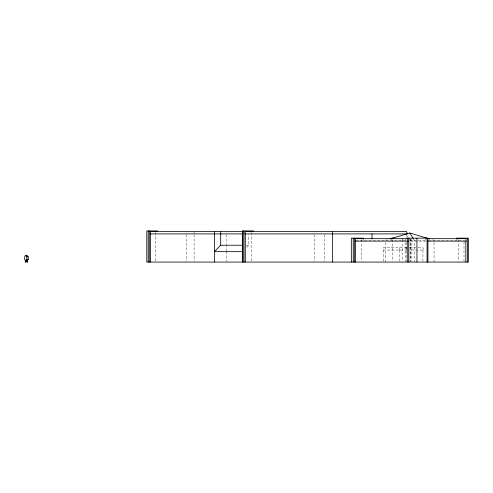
<?xml version="1.0" encoding="UTF-8"?>
<svg xmlns="http://www.w3.org/2000/svg" width="493" height="493" viewBox="0 0 493 493"><rect width="100%" height="100%" fill="white"/><g stroke="black" fill="none" stroke-linecap="round" stroke-linejoin="round"><path stroke-width="0.37" stroke-dasharray="2.46 1.85" d="M194.02 233.898L194.082 232.055M399.755 250.056L399.835 247.603M405.277 240.227L406.411 238.421M406.787 237.817L409.054 234.206M246.586 247.369L248.657 245.224L248.657 234.65M385.563 240.227L387.03 239.789M355.909 240.227L406.848 240.227M409.714 240.227L425.736 240.227M428.744 240.227L464.782 240.227M426.18 241.12L410.583 241.12L410.583 261.327M246.389 245.224L248.657 245.224M406.768 247.603L383.462 247.603L383.043 250.056L406.768 250.056M409.541 247.603L422.939 247.603L423.697 250.056L409.48 250.056M432.583 239.789L434.056 240.227M413.584 239.025L414.336 240.227L414.336 262.073M406.565 247.603L406.984 250.056M410.663 239.284L410.922 241.12M463.999 241.872L463.999 261.327M458.237 239.647L458.237 261.327M456.296 238.15L456.296 240.227M434.056 242.488L434.056 262.073M425.231 238.667L425.231 240.227M422.939 250.056L422.939 261.321M411.883 238.895L411.883 261.327M410.805 238.895L410.805 262.073M409.905 238.667L409.905 240.227M406.565 233.898L406.565 237.706M406.565 242.273L406.565 261.321M405.277 242.488L405.277 262.073M402.873 238.15L402.873 240.227M402.664 239.647L402.664 261.327M399.835 250.056L399.835 261.321M392.619 239.647L392.619 261.327M391.756 238.15L391.756 240.227M385.563 242.488L385.563 262.073M383.462 250.056L383.462 261.321M363.323 238.15L363.323 240.227M361.375 239.647L361.375 261.327M324.56 234.656L324.56 261.315M314.429 234.656L314.429 261.315M251.67 232.443L251.67 261.315M226.238 234.656L226.238 243.795M226.238 244.559L226.238 250.654M226.238 251.412L226.238 261.315M194.1 234.656L194.1 261.315M186.773 234.656L186.773 261.315M155.733 232.443L155.733 261.315"/><path stroke-width="0.74" d="M25.728 261.068L26.807 259.608L26.807 256.785L25.728 255.337L24.65 256.785L24.65 259.608L25.728 261.068L27.103 261.068L28.181 259.608L28.181 256.785L27.103 255.337L25.728 255.337M27.417 260.07L26.899 260.07L26.899 262.073L27.472 262.073M220.691 233.898L220.691 245.224L214.461 251.652L242.433 251.652M389.969 238.914L409.806 233.004L429.643 238.914M157.68 230.927L146.785 230.927L146.785 262.073L468.35 262.073L468.35 238.15L456.296 238.15M253.618 230.927L242.433 230.927L242.433 262.073M243.135 231.445L150.581 231.445L150.242 233.898L242.963 233.898M363.323 238.15L351.33 238.15L351.33 262.073M391.756 238.15L393.975 238.15M408.272 238.667L355.619 238.667L355.28 241.12L408.272 241.12M427.369 238.667L465.86 238.667L466.286 241.12L427.493 241.12M220.691 245.224L242.611 245.224M26.807 256.785L28.181 256.785M26.807 259.608L28.181 259.608M25.377 262.073L25.95 262.073L25.95 260.742M409.806 233.004L413.202 238.421M332.516 231.445L332.602 233.898M220.691 231.445L220.772 233.898M214.461 231.445L214.547 233.898M467.481 238.15L467.481 262.073M465.86 241.12L465.86 262.073M427.924 262.073L427.924 238.15L407.736 238.15L407.736 262.073M427.061 238.15L427.061 262.073M416.949 238.15L416.949 262.073M408.814 238.15L408.814 262.073M371.975 233.898L371.975 238.822M355.619 241.12L355.619 262.073M354.319 238.15L354.319 262.073M353.241 238.15L353.241 262.073M332.516 233.898L332.516 262.073M245.298 233.898L245.298 262.073M243.998 230.927L243.998 262.073M242.92 230.927L242.92 262.073M214.461 233.898L214.461 262.073M150.581 233.898L150.581 262.073M149.28 230.927L149.28 262.073M148.202 230.927L148.202 262.073M27.472 259.996L27.417 262.073M25.377 259.996L25.433 262.073M245.298 231.445L244.959 233.898L407.323 233.898L406.565 231.445L245.298 231.445"/></g></svg>
